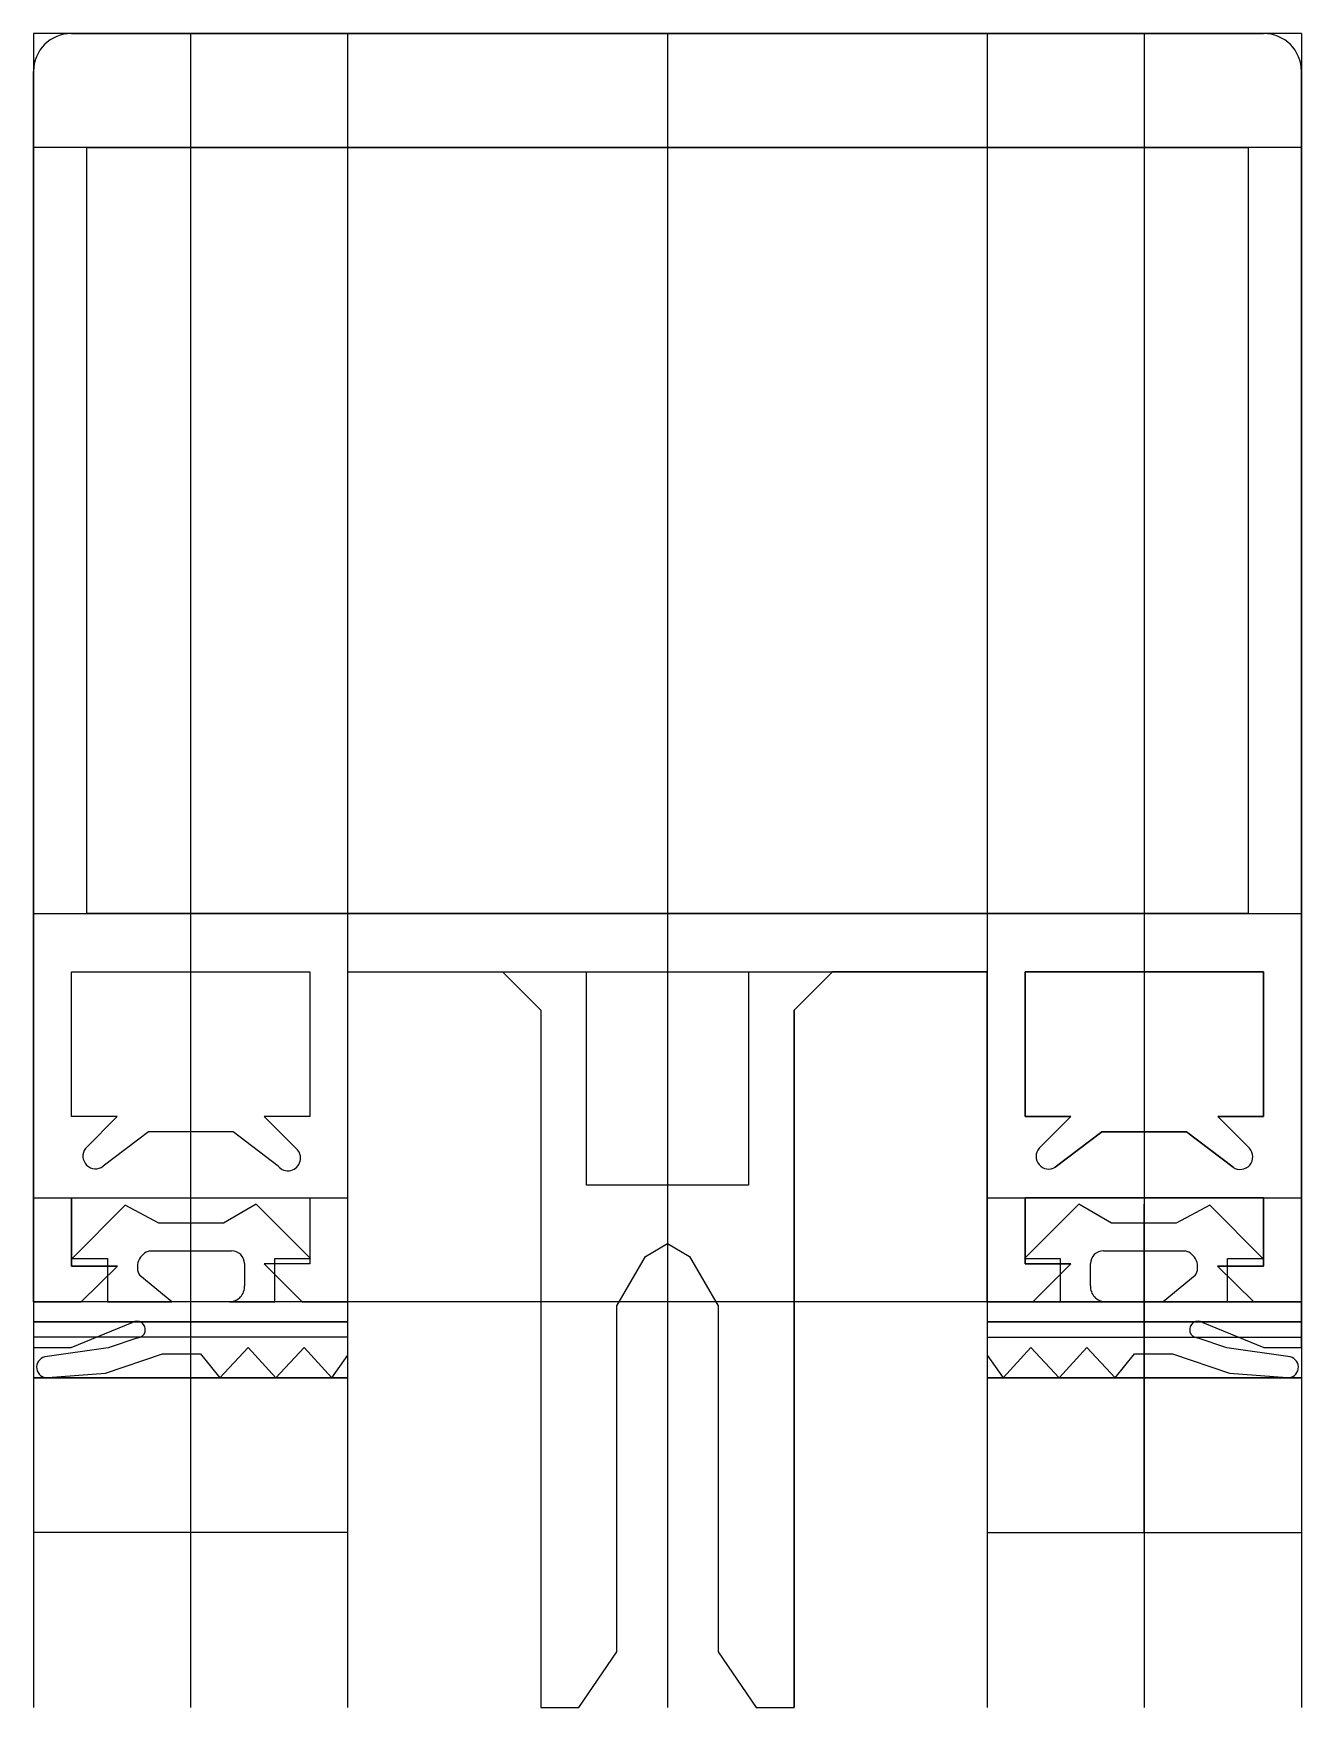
# Model space of a CAD drawing. Extents: x -25 to 25, y -31.3 to 34.7.
import ezdxf

# ---------------------------------------------------------------- set-up
doc = ezdxf.new("R2010")
doc.units = 0
doc.layers.get('0').update_dxf_attribs({"linetype": 'CONTINUOUS'})

msp = doc.modelspace()

# ---------------------------------------------------------------- linework, layer by layer
at = {"linetype": 'CONTINUOUS'}
for p, q in [((-25, 34.7), (-25, -31.3)), ((25, 34.7), (-25, 34.7)), ((23.5, 34.7), (-23.5, 34.7)), ((23.5, 34.7), (-23.5, 34.7)), ((-23.5, 34.7), (23.5, 34.7)), ((-18.8, -31.3), (-18.8, 34.7)), ((-12.6, -31.3), (-12.6, 34.7)), ((0, 34.7), (0, -31.3)), ((12.6, 34.7), (12.6, -31.3)), ((18.8, 34.7), (18.8, -31.3)), ((25, 34.7), (25, -31.3)), ((-25, 33.2), (-25, -11.2)), ((-25, 33.2), (-25, -15.3)), ((-25, -15.3), (-25, 33.2)), ((25, -11.2), (25, 33.2)), ((25, -15.3), (25, 33.2)), ((25, 33.2), (25, -15.3)), ((25, 30.2), (-25, 30.2)), ((-22.9, 0), (-22.9, 30.2)), ((-22.9, 30.2), (22.9, 30.2)), ((-22.9, 0), (-22.9, 30.2)), ((-22.9, 30.2), (22.9, 30.2)), ((22.9, 30.2), (22.9, 0)), ((22.9, 30.2), (22.9, 0)), ((-25, 0), (25, 0)), ((22.9, 0), (-22.9, 0)), ((22.9, 0), (-22.9, 0)), ((-23.5, -8), (-23.5, -2.3)), ((-23.5, -2.3), (-14.1, -2.3)), ((-23.5, -8), (-23.5, -2.3)), ((-23.5, -2.3), (-14.1, -2.3)), ((-14.1, -2.3), (-14.1, -8)), ((-14.1, -2.3), (-14.1, -8)), ((-12.6, -11.2), (-12.6, -2.3)), ((-12.6, -2.3), (12.6, -2.3)), ((-12.6, -15.3), (-12.6, -2.3)), ((-12.6, -2.3), (-6.5, -2.3)), ((-12.6, -15.3), (-12.6, -2.3)), ((-12.6, -2.3), (-6.5, -2.3)), ((-6.5, -2.3), (-5, -3.8)), ((-6.5, -2.3), (-5, -3.8)), ((-3.2, -10.7), (-3.2, -2.3)), ((-3.2, -2.3), (3.2, -2.3)), ((-3.2, -10.7), (-3.2, -2.3)), ((-3.2, -2.3), (3.2, -2.3)), ((3.2, -2.3), (3.2, -10.7)), ((3.2, -2.3), (3.2, -10.7)), ((5, -3.8), (6.5, -2.3)), ((6.5, -2.3), (5, -3.8)), ((6.5, -2.3), (12.6, -2.3)), ((12.6, -2.3), (6.5, -2.3)), ((12.6, -2.3), (12.6, -11.2)), ((12.6, -2.3), (12.6, -15.3)), ((12.6, -15.3), (12.6, -2.3)), ((14.1, -8), (14.1, -2.3)), ((14.1, -2.3), (23.5, -2.3)), ((23.5, -2.3), (14.1, -2.3)), ((14.1, -2.3), (14.1, -8)), ((23.5, -2.3), (23.5, -8)), ((23.5, -8), (23.5, -2.3)), ((-5, -3.8), (-5, -31.3)), ((-5, -3.8), (-5, -31.3)), ((5, -31.3), (5, -3.8)), ((5, -3.8), (5, -31.3)), ((-21.7, -8), (-23.5, -8)), ((-21.7, -8), (-23.5, -8)), ((-22.95, -9.26), (-21.7, -8)), ((-22.95, -9.26), (-21.7, -8)), ((-14.1, -8), (-15.9, -8)), ((-15.9, -8), (-14.64, -9.26)), ((-14.1, -8), (-15.9, -8)), ((-15.9, -8), (-14.64, -9.26)), ((15.9, -8), (14.1, -8)), ((14.1, -8), (15.9, -8)), ((14.65, -9.25), (15.9, -8)), ((15.9, -8), (14.65, -9.25)), ((23.5, -8), (21.7, -8)), ((21.7, -8), (22.95, -9.25)), ((22.95, -9.25), (21.7, -8)), ((21.7, -8), (23.5, -8)), ((-20.47, -8.6), (-22.25, -9.96)), ((-20.47, -8.6), (-22.25, -9.96)), ((-17.13, -8.6), (-20.47, -8.6)), ((-17.13, -8.6), (-20.47, -8.6)), ((-15.35, -9.96), (-17.13, -8.6)), ((-15.35, -9.96), (-17.13, -8.6)), ((17.13, -8.6), (15.29, -10)), ((15.29, -10), (17.13, -8.6)), ((20.47, -8.6), (17.13, -8.6)), ((17.13, -8.6), (20.47, -8.6)), ((22.3, -10), (20.47, -8.6)), ((20.47, -8.6), (22.3, -10)), ((-25, -11.2), (-12.6, -11.2)), ((-23.5, -13.9), (-23.5, -11.2)), ((-23.5, -11.2), (-14.1, -11.2)), ((-23.5, -11.2), (-23.5, -13.9)), ((-23.5, -11.2), (-14.1, -11.2)), ((-14.1, -11.2), (-14.1, -13.81)), ((-14.1, -11.2), (-14.1, -13.81)), ((3.2, -10.7), (-3.2, -10.7)), ((3.2, -10.7), (-3.2, -10.7)), ((12.6, -11.2), (25, -11.2)), ((14.1, -13.81), (14.1, -11.2)), ((14.1, -11.2), (23.5, -11.2)), ((23.5, -11.2), (14.1, -11.2)), ((14.1, -11.2), (14.1, -13.81)), ((23.5, -11.2), (23.5, -13.9)), ((23.5, -13.9), (23.5, -11.2)), ((-21.39, -11.5), (-23.48, -13.6)), ((-20.06, -12.21), (-21.39, -11.5)), ((-18.8, -24.4), (-18.8, -11.46)), ((-18.8, -15.3), (-18.8, -11.46)), ((-16.22, -11.46), (-17.51, -12.21)), ((-14.08, -13.6), (-16.22, -11.46)), ((16.22, -11.46), (14.08, -13.6)), ((17.51, -12.21), (16.22, -11.46)), ((18.8, -24.4), (18.8, -11.46)), ((18.8, -15.3), (18.8, -11.46)), ((21.39, -11.5), (20.06, -12.21)), ((23.48, -13.6), (21.39, -11.5)), ((-17.51, -12.21), (-20.06, -12.21)), ((20.06, -12.21), (17.51, -12.21)), ((-0.87, -13.52), (0, -13)), ((-0.87, -13.52), (0, -13)), ((0, -13), (0.87, -13.52)), ((0, -13), (0.87, -13.52)), ((-23.48, -13.6), (-22.08, -13.6)), ((-22.08, -13.6), (-22.08, -15.3)), ((-20.41, -13.3), (-17.19, -13.3)), ((-16.68, -13.8), (-16.68, -14.67)), ((-14.1, -13.81), (-15.9, -13.81)), ((-15.9, -13.81), (-14.41, -15.3)), ((-14.1, -13.81), (-15.9, -13.81)), ((-15.9, -13.81), (-14.41, -15.3)), ((-15.48, -15.3), (-15.48, -13.6)), ((-15.48, -13.6), (-14.08, -13.6)), ((-2, -15.46), (-0.87, -13.52)), ((-2, -15.46), (-0.87, -13.52)), ((0.87, -13.52), (2, -15.46)), ((0.87, -13.52), (2, -15.46)), ((14.08, -13.6), (15.48, -13.6)), ((15.9, -13.81), (14.1, -13.81)), ((14.1, -13.81), (15.9, -13.81)), ((14.41, -15.3), (15.9, -13.81)), ((15.9, -13.81), (14.41, -15.3)), ((15.48, -13.6), (15.48, -15.3)), ((16.68, -14.67), (16.68, -13.8)), ((17.19, -13.3), (20.41, -13.3)), ((22.08, -15.3), (22.08, -13.6)), ((22.08, -13.6), (23.48, -13.6)), ((-21.69, -13.9), (-23.5, -13.9)), ((-23.5, -13.9), (-21.69, -13.9)), ((-23.12, -15.3), (-21.69, -13.9)), ((-21.69, -13.9), (-23.12, -15.3)), ((-19.54, -15.3), (-20.81, -14.27)), ((20.81, -14.27), (19.54, -15.3)), ((23.5, -13.9), (21.69, -13.9)), ((21.69, -13.9), (23.12, -15.3)), ((23.12, -15.3), (21.69, -13.9)), ((21.69, -13.9), (23.5, -13.9)), ((25, -15.3), (-25, -15.3)), ((-25, -15.3), (-23.12, -15.3)), ((-23.12, -15.3), (-25, -15.3)), ((-12.6, -15.3), (-25, -15.3)), ((-22.08, -15.3), (-25, -15.3)), ((-25, -15.3), (-25, -16.09)), ((-14.08, -15.3), (-23.48, -15.3)), ((-20.27, -15.3), (-22.08, -15.3)), ((-22.08, -15.3), (-19.54, -15.3)), ((-17.27, -15.3), (-20.27, -15.3)), ((-15.5, -15.3), (-17.27, -15.3)), ((-17.27, -15.3), (-15.48, -15.3)), ((-12.6, -15.3), (-15.5, -15.3)), ((-14.41, -15.3), (-12.6, -15.3)), ((-14.41, -15.3), (-12.6, -15.3)), ((-12.6, -16.09), (-12.6, -15.3)), ((-2, -29.1), (-2, -15.46)), ((-2, -29.1), (-2, -15.46)), ((2, -15.46), (2, -29.1)), ((2, -15.46), (2, -29.1)), ((12.6, -15.3), (14.41, -15.3)), ((14.41, -15.3), (12.6, -15.3)), ((12.6, -15.3), (25, -15.3)), ((12.6, -15.3), (12.6, -16.09)), ((15.5, -15.3), (12.6, -15.3)), ((14.08, -15.3), (23.48, -15.3)), ((15.48, -15.3), (17.27, -15.3)), ((17.27, -15.3), (15.5, -15.3)), ((20.27, -15.3), (17.27, -15.3)), ((19.54, -15.3), (22.08, -15.3)), ((22.08, -15.3), (20.27, -15.3)), ((25, -15.3), (22.08, -15.3)), ((23.12, -15.3), (25, -15.3)), ((25, -15.3), (23.12, -15.3)), ((25, -16.09), (25, -15.3)), ((-12.6, -16.09), (-25, -16.09)), ((-25, -16.09), (-12.6, -16.09)), ((-12.6, -16.09), (-25, -16.09)), ((-25, -16.09), (-25, -17.1)), ((-12.6, -16.09), (-25, -16.09)), ((-23.51, -17.1), (-21.11, -16.12)), ((-18.8, -18.3), (-18.8, -16.09)), ((-12.6, -17.41), (-12.6, -16.09)), ((12.6, -16.09), (25, -16.09)), ((12.6, -16.09), (25, -16.09)), ((12.6, -16.09), (25, -16.09)), ((25, -16.09), (12.6, -16.09)), ((12.6, -16.09), (12.6, -17.41)), ((18.8, -18.3), (18.8, -16.09)), ((21.11, -16.12), (23.51, -17.1)), ((25, -17.1), (25, -16.09)), ((-12.6, -16.7), (-25, -16.7)), ((-25, -17.1), (-23.51, -17.1)), ((-22.05, -17.12), (-24.55, -17.48)), ((-20.89, -16.73), (-22.05, -17.12)), ((-17.65, -18.3), (-16.54, -17.11)), ((-16.54, -17.11), (-15.44, -18.3)), ((-15.44, -18.3), (-14.32, -17.11)), ((-14.32, -17.11), (-13.24, -18.3)), ((12.6, -16.7), (25, -16.7)), ((13.24, -18.3), (14.32, -17.11)), ((14.32, -17.11), (15.44, -18.3)), ((15.44, -18.3), (16.54, -17.11)), ((16.54, -17.11), (17.65, -18.3)), ((22.05, -17.12), (20.89, -16.73)), ((24.55, -17.48), (22.05, -17.12)), ((23.51, -17.1), (25, -17.1)), ((-22.16, -18.12), (-19.91, -17.36)), ((-19.91, -17.36), (-18.42, -17.36)), ((-18.42, -17.36), (-17.65, -18.3)), ((-13.24, -18.3), (-12.6, -17.41)), ((12.6, -17.41), (13.24, -18.3)), ((17.65, -18.3), (18.42, -17.36)), ((18.42, -17.36), (19.91, -17.36)), ((19.91, -17.36), (22.16, -18.12)), ((-25, -18.3), (-12.6, -18.3)), ((-12.6, -18.3), (-25, -18.3)), ((-24.43, -18.29), (-22.16, -18.12)), ((25, -18.3), (12.6, -18.3)), ((12.6, -18.3), (25, -18.3)), ((22.16, -18.12), (24.43, -18.29)), ((-12.6, -24.4), (-25, -24.4)), ((12.6, -24.4), (25, -24.4)), ((-3.5, -31.3), (-2, -29.1)), ((-3.5, -31.3), (-2, -29.1)), ((2, -29.1), (3.5, -31.3)), ((2, -29.1), (3.5, -31.3)), ((-5, -31.3), (-3.5, -31.3)), ((-5, -31.3), (-3.5, -31.3)), ((3.5, -31.3), (5, -31.3)), ((3.5, -31.3), (5, -31.3))]:
    msp.add_line(p, q, dxfattribs=at)
for centre, radius, start, end in [((-23.5, 33.2), 1.5, 90, 180), ((-23.5, 33.2), 1.5, 90, 180), ((-23.5, 33.2), 1.5, 90, 180), ((23.5, 33.2), 1.5, 0, 90), ((23.5, 33.2), 1.5, 0, 90), ((23.5, 33.2), 1.5, 0, 90), ((-22.55, -9.56), 0.5, 143.1301, 306.8699), ((-22.55, -9.56), 0.5, 143.1301, 306.8699), ((-14.968, -9.637), 0.5, 220.18834, 48.99897), ((-14.968, -9.637), 0.5, 220.18834, 48.99897), ((15.034, -9.571), 0.5, 140.09058, 300.85988), ((15.034, -9.571), 0.5, 140.09058, 300.85988), ((22.579, -9.585), 0.5, 236.12055, 42.05068), ((22.579, -9.585), 0.5, 236.12055, 42.05068), ((-20.255, -13.931), 0.65, 103.77603, 211.4043), ((-17.18, -13.8), 0.5, 359.98854, 91.14599), ((17.18, -13.8), 0.5, 88.85401, 180.01146), ((20.255, -13.931), 0.65, 328.5957, 76.22397), ((-17.269, -14.71), 0.59, 269.86816, 3.88759), ((17.269, -14.71), 0.59, 176.11241, 270.13184), ((-20.924, -16.397), 0.334, 275.78124, 123.88302), ((20.924, -16.397), 0.334, 56.11698, 264.21876), ((-24.468, -17.882), 0.41, 101.47409, 275.37984), ((24.468, -17.882), 0.41, 264.62016, 78.52591)]:
    msp.add_arc(centre, radius, start, end, dxfattribs=at)

doc.saveas('drawing.dxf')
